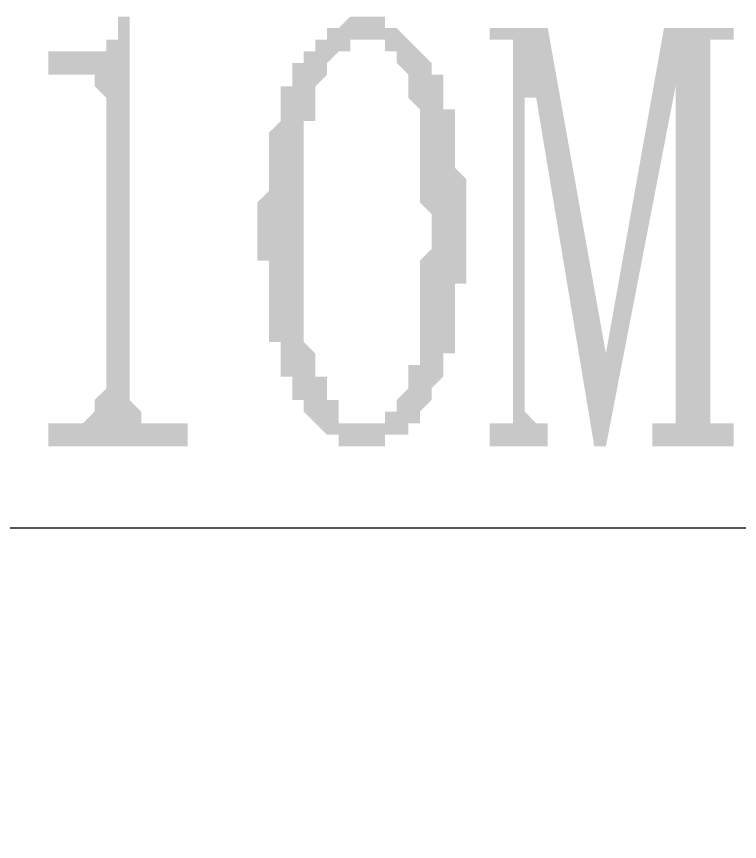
# Model space of a CAD drawing. Header units: inches. Extents: x 11 to 286, y 6 to 196.
# Drawn here: x 158.14 to 160.775, y 115.372 to 118.378 of the extents above; entities that cross this region are included whole.
import ezdxf

# ---------------------------------------------------------------- set-up
doc = ezdxf.new("R2010")
doc.units = ezdxf.units.IN
doc.header["$MEASUREMENT"] = 0
doc.layers.add('PDF_几何图形', color=7, linetype='Continuous')
doc.layers.add('PDF_实体填充', color=7, linetype='Continuous', true_color=0xffffff)

msp = doc.modelspace()

# ---------------------------------------------------------------- hatches: boundary and pattern name
at = {"layer": 'PDF_实体填充', "transparency": 33554559}
for points in [[(158.5524, 118.3781), (158.5524, 117.0234), (158.5524, 116.9811), (158.5948, 116.9388), (158.5948, 116.8964), (158.6371, 116.8964), (158.6794, 116.8964), (158.7641, 116.8964), (158.7641, 116.8118), (158.2561, 116.8118), (158.2561, 116.8964), (158.2984, 116.8964), (158.3408, 116.8964), (158.3831, 116.8964), (158.4254, 116.9388), (158.4254, 116.9811), (158.4678, 117.0234), (158.4678, 118.0818), (158.4254, 118.1241), (158.4254, 118.1664), (158.3831, 118.1664), (158.2561, 118.1664), (158.2561, 118.2511), (158.2984, 118.2511), (158.3408, 118.2511), (158.3831, 118.2511), (158.4254, 118.2511), (158.4678, 118.2511), (158.4678, 118.2934), (158.5101, 118.2934), (158.5101, 118.3358), (158.5101, 118.3781)], [(160.6691, 116.9388), (160.6691, 116.8964), (160.7114, 116.8964), (160.7538, 116.8964), (160.7538, 116.8118), (160.4574, 116.8118), (160.4574, 116.8964), (160.4998, 116.8964), (160.5421, 116.8964), (160.5421, 116.9388), (160.5421, 118.1241), (160.2881, 116.8118), (160.2458, 116.8118), (160.0341, 118.0818), (159.9918, 118.0818), (159.9918, 116.9388), (160.0341, 116.8964), (160.0764, 116.8964), (160.0764, 116.8118), (159.8648, 116.8118), (159.8648, 116.8964), (159.9071, 116.8964), (159.9494, 116.8964), (159.9494, 116.9388), (159.9494, 118.2088), (159.9494, 118.2511), (159.9494, 118.2934), (159.9071, 118.2934), (159.8648, 118.2934), (159.8648, 118.3358), (160.0764, 118.3358), (160.2881, 117.1504), (160.4998, 118.3358), (160.7538, 118.3358), (160.7538, 118.2934), (160.7114, 118.2934), (160.6691, 118.2934), (160.6691, 118.2511), (160.6691, 118.2088)]]:
    msp.add_hatch(color=7, dxfattribs=at).paths.add_polyline_path(points, flags=0)
h = msp.add_hatch(color=7, dxfattribs=at)
h.paths.add_polyline_path([(159.3991, 118.2934), (159.3991, 118.2934), (159.3568, 118.2934), (159.3568, 118.2934), (159.3568, 118.2934), (159.3568, 118.2511), (159.3144, 118.2511), (159.3144, 118.2511), (159.3144, 118.2511), (159.2721, 118.2088), (159.2721, 118.2088), (159.2721, 118.1664), (159.2721, 118.1664), (159.2298, 118.1241), (159.2298, 118.1241), (159.2298, 118.0818), (159.2298, 118.0818), (159.2298, 118.0394), (159.2298, 118.0394), (159.2298, 118.0394), (159.2298, 117.9971), (159.1874, 117.9971), (159.1874, 117.9548), (159.1874, 117.9548), (159.1874, 117.9124), (159.1874, 117.9124), (159.1874, 117.8701), (159.1874, 117.8701), (159.1874, 117.8278), (159.1874, 117.8278), (159.1874, 117.7854), (159.1874, 117.7431), (159.1874, 117.7431), (159.1874, 117.7008), (159.1874, 117.7008), (159.1874, 117.6584), (159.1874, 117.6161), (159.1874, 117.6161), (159.1874, 117.6161), (159.1874, 117.5738), (159.1874, 117.5314), (159.1874, 117.5314), (159.1874, 117.4891), (159.1874, 117.4468), (159.1874, 117.4468), (159.1874, 117.4044), (159.1874, 117.4044), (159.1874, 117.3621), (159.1874, 117.3198), (159.1874, 117.3198), (159.1874, 117.2774), (159.1874, 117.2774), (159.1874, 117.2351), (159.1874, 117.2351), (159.1874, 117.1928), (159.1874, 117.1928), (159.2298, 117.1504), (159.2298, 117.1504), (159.2298, 117.1504), (159.2298, 117.1081), (159.2298, 117.1081), (159.2298, 117.0658), (159.2298, 117.0658), (159.2721, 117.0658), (159.2721, 117.0234), (159.2721, 116.9811), (159.2721, 116.9811), (159.3144, 116.9811), (159.3144, 116.9388), (159.3144, 116.9388), (159.3144, 116.8964), (159.3568, 116.8964), (159.3568, 116.8964), (159.3568, 116.8964), (159.3991, 116.8964), (159.3991, 116.8964), (159.3991, 116.8964), (159.4414, 116.8964), (159.4414, 116.8964), (159.4414, 116.8964), (159.4838, 116.8964), (159.4838, 116.8964), (159.4838, 116.9388), (159.4838, 116.9388), (159.5261, 116.9388), (159.5261, 116.9811), (159.5261, 116.9811), (159.5261, 116.9811), (159.5684, 117.0234), (159.5684, 117.0658), (159.5684, 117.0658), (159.5684, 117.1081), (159.5684, 117.1081), (159.6108, 117.1081), (159.6108, 117.1504), (159.6108, 117.1504), (159.6108, 117.1928), (159.6108, 117.1928), (159.6108, 117.2351), (159.6108, 117.2351), (159.6108, 117.2774), (159.6108, 117.2774), (159.6108, 117.3198), (159.6108, 117.3198), (159.6108, 117.3621), (159.6108, 117.3621), (159.6108, 117.4044), (159.6108, 117.4044), (159.6108, 117.4468), (159.6108, 117.4891), (159.6108, 117.4891), (159.6531, 117.5314), (159.6531, 117.5738), (159.6531, 117.5738), (159.6531, 117.6161), (159.6531, 117.6161), (159.6531, 117.6584), (159.6531, 117.6584), (159.6108, 117.7008), (159.6108, 117.7431), (159.6108, 117.7431), (159.6108, 117.7854), (159.6108, 117.7854), (159.6108, 117.8278), (159.6108, 117.8701), (159.6108, 117.8701), (159.6108, 117.9124), (159.6108, 117.9124), (159.6108, 117.9548), (159.6108, 117.9548), (159.6108, 117.9971), (159.6108, 117.9971), (159.6108, 118.0394), (159.6108, 118.0394), (159.6108, 118.0394), (159.5684, 118.0818), (159.5684, 118.0818), (159.5684, 118.1241), (159.5684, 118.1241), (159.5684, 118.1241), (159.5684, 118.1664), (159.5684, 118.1664), (159.5261, 118.2088), (159.5261, 118.2088), (159.5261, 118.2511), (159.5261, 118.2511), (159.4838, 118.2511), (159.4838, 118.2934), (159.4838, 118.2934), (159.4414, 118.2934), (159.4414, 118.2934), (159.4414, 118.2934), (159.3991, 118.2934), (159.3991, 118.2934), (159.3991, 118.2934)], flags=0)
h.paths.add_polyline_path([(159.3991, 116.8118), (159.3991, 116.8118), (159.3568, 116.8118), (159.3568, 116.8118), (159.3568, 116.8118), (159.3144, 116.8118), (159.3144, 116.8541), (159.3144, 116.8541), (159.2721, 116.8541), (159.2721, 116.8541), (159.2721, 116.8541), (159.2298, 116.8964), (159.2298, 116.8964), (159.2298, 116.8964), (159.1874, 116.9388), (159.1874, 116.9388), (159.1874, 116.9811), (159.1451, 116.9811), (159.1451, 117.0234), (159.1451, 117.0234), (159.1451, 117.0234), (159.1451, 117.0658), (159.1028, 117.0658), (159.1028, 117.0658), (159.1028, 117.1081), (159.1028, 117.1081), (159.1028, 117.1504), (159.1028, 117.1504), (159.1028, 117.1928), (159.0604, 117.1928), (159.0604, 117.2351), (159.0604, 117.2351), (159.0604, 117.2774), (159.0604, 117.2774), (159.0604, 117.3198), (159.0604, 117.3198), (159.0604, 117.3621), (159.0604, 117.3621), (159.0604, 117.4044), (159.0604, 117.4044), (159.0604, 117.4468), (159.0604, 117.4891), (159.0181, 117.4891), (159.0181, 117.5314), (159.0181, 117.5314), (159.0181, 117.5738), (159.0181, 117.6161), (159.0181, 117.6161), (159.0181, 117.6584), (159.0181, 117.6584), (159.0181, 117.7008), (159.0604, 117.7431), (159.0604, 117.7431), (159.0604, 117.7854), (159.0604, 117.7854), (159.0604, 117.8278), (159.0604, 117.8278), (159.0604, 117.8701), (159.0604, 117.8701), (159.0604, 117.9124), (159.0604, 117.9124), (159.0604, 117.9548), (159.0604, 117.9548), (159.1028, 117.9971), (159.1028, 117.9971), (159.1028, 118.0394), (159.1028, 118.0394), (159.1028, 118.0818), (159.1028, 118.0818), (159.1028, 118.1241), (159.1451, 118.1241), (159.1451, 118.1241), (159.1451, 118.1664), (159.1451, 118.1664), (159.1451, 118.2088), (159.1874, 118.2088), (159.1874, 118.2511), (159.1874, 118.2511), (159.2298, 118.2511), (159.2298, 118.2934), (159.2298, 118.2934), (159.2721, 118.2934), (159.2721, 118.3358), (159.2721, 118.3358), (159.3144, 118.3358), (159.3144, 118.3358), (159.3144, 118.3358), (159.3568, 118.3781), (159.3568, 118.3781), (159.3568, 118.3781), (159.3991, 118.3781), (159.3991, 118.3781), (159.4414, 118.3781), (159.4414, 118.3781), (159.4414, 118.3781), (159.4838, 118.3781), (159.4838, 118.3358), (159.4838, 118.3358), (159.5261, 118.3358), (159.5261, 118.3358), (159.5261, 118.3358), (159.5684, 118.2934), (159.5684, 118.2934), (159.5684, 118.2934), (159.6108, 118.2511), (159.6108, 118.2511), (159.6108, 118.2511), (159.6531, 118.2088), (159.6531, 118.2088), (159.6531, 118.1664), (159.6531, 118.1664), (159.6954, 118.1664), (159.6954, 118.1241), (159.6954, 118.1241), (159.6954, 118.0818), (159.6954, 118.0818), (159.6954, 118.0818), (159.6954, 118.0394), (159.7378, 118.0394), (159.7378, 117.9971), (159.7378, 117.9971), (159.7378, 117.9548), (159.7378, 117.9548), (159.7378, 117.9124), (159.7378, 117.9124), (159.7378, 117.8701), (159.7378, 117.8701), (159.7378, 117.8278), (159.7378, 117.8278), (159.7801, 117.7854), (159.7801, 117.7431), (159.7801, 117.7431), (159.7801, 117.7008), (159.7801, 117.7008), (159.7801, 117.6584), (159.7801, 117.6161), (159.7801, 117.6161), (159.7801, 117.6161), (159.7801, 117.5738), (159.7801, 117.5314), (159.7801, 117.5314), (159.7801, 117.4891), (159.7801, 117.4468), (159.7801, 117.4468), (159.7801, 117.4044), (159.7378, 117.4044), (159.7378, 117.3621), (159.7378, 117.3198), (159.7378, 117.3198), (159.7378, 117.2774), (159.7378, 117.2774), (159.7378, 117.2351), (159.7378, 117.2351), (159.7378, 117.1928), (159.7378, 117.1928), (159.7378, 117.1504), (159.6954, 117.1504), (159.6954, 117.1504), (159.6954, 117.1081), (159.6954, 117.1081), (159.6954, 117.0658), (159.6954, 117.0658), (159.6954, 117.0658), (159.6531, 117.0234), (159.6531, 117.0234), (159.6531, 117.0234), (159.6531, 116.9811), (159.6531, 116.9811), (159.6108, 116.9388), (159.6108, 116.9388), (159.6108, 116.8964), (159.5684, 116.8964), (159.5684, 116.8964), (159.5684, 116.8541), (159.5261, 116.8541), (159.5261, 116.8541), (159.5261, 116.8541), (159.4838, 116.8541), (159.4838, 116.8118), (159.4838, 116.8118), (159.4414, 116.8118), (159.4414, 116.8118), (159.3991, 116.8118), (159.3991, 116.8118), (159.3991, 116.8118), (159.3991, 116.8118)], flags=0)

# ---------------------------------------------------------------- linework, layer by layer
at = {"layer": 'PDF_几何图形'}
msp.add_lwpolyline([(154.7848, 116.5154), (153.6841, 115.3724), (152.5411, 116.5154), (161.9814, 116.5154)], dxfattribs=at)

doc.saveas('drawing.dxf')
